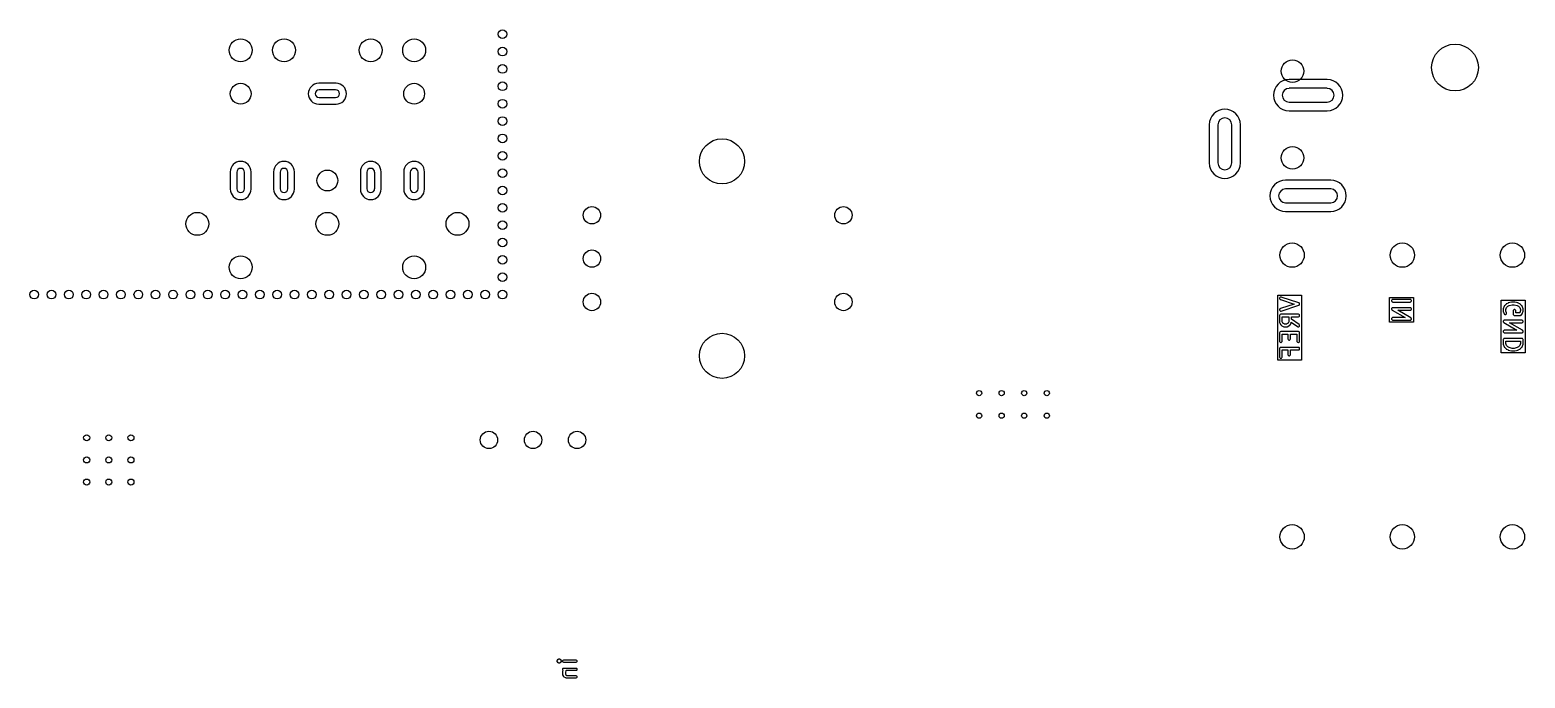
# Model space of a CAD drawing. Header units: inches. Extents: x 0.74 to 7.44, y -5.09 to -0.81.
# Drawn here: x 4.049 to 7.443, y -2.29 to -0.82 of the extents above; entities that cross this region are included whole.
import ezdxf

# ---------------------------------------------------------------- set-up
doc = ezdxf.new("R2010")
doc.units = ezdxf.units.IN
doc.header["$MEASUREMENT"] = 0
doc.layers.add('BLACK', color=250, linetype='CONTINUOUS')

msp = doc.modelspace()

# ---------------------------------------------------------------- linework, layer by layer
at = {"layer": 'BLACK', "linetype": 'CONTINUOUS'}
for p, q in [((4.7441, -0.9409), (4.7047, -0.9409)), ((6.9936, -0.9326), (6.907, -0.9326)), ((4.7431, -0.9557), (4.7057, -0.9557)), ((4.7057, -0.9734), (4.7431, -0.9734)), ((6.9936, -0.9523), (6.907, -0.9523)), ((6.907, -0.9838), (6.9936, -0.9838)), ((4.7047, -0.9882), (4.7441, -0.9882)), ((6.907, -1.0035), (6.9936, -1.0035)), ((6.7259, -1.035), (6.7259, -1.1216)), ((6.7456, -1.035), (6.7456, -1.1216)), ((6.7771, -1.1216), (6.7771, -1.035)), ((6.7967, -1.1216), (6.7967, -1.035)), ((4.5039, -1.1417), (4.5039, -1.1811)), ((4.5187, -1.1427), (4.5187, -1.1801)), ((4.5364, -1.1801), (4.5364, -1.1427)), ((4.5512, -1.1811), (4.5512, -1.1417)), ((4.6024, -1.1417), (4.6024, -1.1811)), ((4.6171, -1.1427), (4.6171, -1.1801)), ((4.6348, -1.1801), (4.6348, -1.1427)), ((4.6496, -1.1811), (4.6496, -1.1417)), ((4.7992, -1.1417), (4.7992, -1.1811)), ((4.814, -1.1427), (4.814, -1.1801)), ((4.8317, -1.1801), (4.8317, -1.1427)), ((4.8465, -1.1811), (4.8465, -1.1417)), ((4.8976, -1.1417), (4.8976, -1.1811)), ((4.9124, -1.1427), (4.9124, -1.1801)), ((4.9301, -1.1801), (4.9301, -1.1427)), ((4.9449, -1.1811), (4.9449, -1.1417)), ((7.0015, -1.161), (6.8991, -1.161)), ((7.0015, -1.1807), (6.8991, -1.1807)), ((6.8991, -1.2121), (7.0015, -1.2121)), ((6.8991, -1.2318), (7.0015, -1.2318)), ((6.8812, -1.5689), (6.8812, -1.4212)), ((6.8812, -1.4212), (6.9353, -1.4212)), ((6.9353, -1.4212), (6.9353, -1.5689)), ((6.886, -1.427), (6.8856, -1.4281)), ((6.8856, -1.4281), (6.8857, -1.4293)), ((6.8857, -1.454), (6.8856, -1.4551)), ((6.8856, -1.4551), (6.886, -1.4562)), ((6.8857, -1.4293), (6.8862, -1.4303)), ((6.8862, -1.4529), (6.8857, -1.454)), ((6.8868, -1.4262), (6.886, -1.427)), ((6.886, -1.4562), (6.8868, -1.4571)), ((6.8862, -1.4303), (6.8871, -1.4311)), ((6.8871, -1.4522), (6.8862, -1.4529)), ((6.8878, -1.4257), (6.8868, -1.4262)), ((6.8868, -1.4571), (6.8878, -1.4576)), ((6.8871, -1.4311), (6.8876, -1.4313)), ((6.8876, -1.4519), (6.8871, -1.4522)), ((6.8876, -1.4313), (6.9186, -1.4416)), ((6.9186, -1.4416), (6.8876, -1.4519)), ((6.8889, -1.4256), (6.8878, -1.4257)), ((6.8878, -1.4576), (6.8889, -1.4577)), ((6.8895, -1.4257), (6.8889, -1.4256)), ((6.8889, -1.4577), (6.8895, -1.4575)), ((6.9289, -1.4388), (6.8895, -1.4257)), ((6.8895, -1.4575), (6.9289, -1.4444)), ((6.9294, -1.4391), (6.9289, -1.4388)), ((6.9289, -1.4444), (6.9294, -1.4442)), ((6.9296, -1.4392), (6.9294, -1.4391)), ((6.9294, -1.4442), (6.9296, -1.4441)), ((6.9298, -1.4393), (6.9296, -1.4392)), ((6.9296, -1.4441), (6.9298, -1.444)), ((6.93, -1.4396), (6.9298, -1.4393)), ((6.9298, -1.444), (6.93, -1.4437)), ((6.9303, -1.4398), (6.93, -1.4396)), ((6.93, -1.4437), (6.9303, -1.4434)), ((6.9304, -1.44), (6.9303, -1.4398)), ((6.9303, -1.4434), (6.9304, -1.4432)), ((6.9305, -1.4402), (6.9304, -1.44)), ((6.9304, -1.4432), (6.9305, -1.4431)), ((6.9306, -1.4405), (6.9305, -1.4402)), ((6.9305, -1.4431), (6.9306, -1.4427)), ((6.9308, -1.4408), (6.9306, -1.4405)), ((6.9306, -1.4427), (6.9308, -1.4424)), ((6.9308, -1.4411), (6.9308, -1.4408)), ((6.9309, -1.4413), (6.9308, -1.4411)), ((6.9308, -1.4416), (6.9309, -1.4413)), ((6.9309, -1.442), (6.9308, -1.4416)), ((6.9308, -1.4422), (6.9309, -1.442)), ((6.9308, -1.4424), (6.9308, -1.4422)), ((7.1352, -1.4827), (7.1352, -1.4268)), ((7.1352, -1.4268), (7.1892, -1.4268)), ((7.1401, -1.4325), (7.1396, -1.4335)), ((7.1396, -1.4335), (7.1396, -1.4347)), ((7.1396, -1.4347), (7.1401, -1.4358)), ((7.1397, -1.4521), (7.1396, -1.4523)), ((7.1396, -1.4523), (7.1396, -1.4527)), ((7.1396, -1.4527), (7.1396, -1.4531)), ((7.1396, -1.4531), (7.1396, -1.4533)), ((7.1396, -1.4533), (7.1396, -1.4534)), ((7.1396, -1.4534), (7.1398, -1.4538)), ((7.1399, -1.4516), (7.1397, -1.4519)), ((7.1397, -1.4519), (7.1397, -1.4521)), ((7.1398, -1.4538), (7.1399, -1.4542)), ((7.1401, -1.4512), (7.1399, -1.4516)), ((7.1399, -1.4542), (7.14, -1.4543)), ((7.14, -1.4543), (7.1401, -1.4545)), ((7.1409, -1.4317), (7.1401, -1.4325)), ((7.1401, -1.4358), (7.1409, -1.4366)), ((7.1402, -1.4511), (7.1401, -1.4512)), ((7.1401, -1.4545), (7.1403, -1.4548)), ((7.1403, -1.4509), (7.1402, -1.4511)), ((7.1406, -1.4507), (7.1403, -1.4509)), ((7.1403, -1.4548), (7.1406, -1.4551)), ((7.1409, -1.4504), (7.1406, -1.4507)), ((7.1406, -1.4551), (7.1408, -1.4553)), ((7.1408, -1.4553), (7.1409, -1.4553)), ((7.1419, -1.4312), (7.1409, -1.4317)), ((7.1409, -1.4366), (7.1419, -1.437)), ((7.141, -1.4503), (7.1409, -1.4504)), ((7.1409, -1.4553), (7.1409, -1.4554)), ((7.1409, -1.4554), (7.141, -1.4554)), ((7.1412, -1.4502), (7.141, -1.4503)), ((7.141, -1.4554), (7.1708, -1.4724)), ((7.1416, -1.4501), (7.1412, -1.4502)), ((7.1419, -1.45), (7.1416, -1.4501)), ((7.1425, -1.4312), (7.1419, -1.4312)), ((7.1419, -1.437), (7.1425, -1.4371)), ((7.1422, -1.4499), (7.1419, -1.45)), ((7.1423, -1.4499), (7.1422, -1.4499)), ((7.1424, -1.4499), (7.1423, -1.4499)), ((7.1425, -1.4499), (7.1424, -1.4499)), ((7.1819, -1.4312), (7.1425, -1.4312)), ((7.1425, -1.4371), (7.1819, -1.4371)), ((7.1819, -1.4499), (7.1425, -1.4499)), ((7.1833, -1.4728), (7.1536, -1.4558)), ((7.1536, -1.4558), (7.1819, -1.4558)), ((7.1825, -1.4312), (7.1819, -1.4312)), ((7.1819, -1.4371), (7.1825, -1.437)), ((7.1825, -1.45), (7.1819, -1.4499)), ((7.1819, -1.4558), (7.1825, -1.4558)), ((7.1835, -1.4317), (7.1825, -1.4312)), ((7.1825, -1.437), (7.1835, -1.4366)), ((7.1835, -1.4504), (7.1825, -1.45)), ((7.1825, -1.4558), (7.1835, -1.4553)), ((7.1843, -1.4325), (7.1835, -1.4317)), ((7.1835, -1.4366), (7.1843, -1.4358)), ((7.1843, -1.4512), (7.1835, -1.4504)), ((7.1835, -1.4553), (7.1843, -1.4545)), ((7.1848, -1.4335), (7.1843, -1.4325)), ((7.1843, -1.4358), (7.1848, -1.4347)), ((7.1848, -1.4523), (7.1843, -1.4512)), ((7.1843, -1.4545), (7.1848, -1.4534)), ((7.1848, -1.4347), (7.1848, -1.4335)), ((7.1848, -1.4534), (7.1848, -1.4523)), ((7.1892, -1.4268), (7.1892, -1.4827)), ((7.3887, -1.5524), (7.3887, -1.4328)), ((7.3887, -1.4328), (7.4428, -1.4328)), ((7.3932, -1.4527), (7.3931, -1.4528)), ((7.3931, -1.4528), (7.3931, -1.4529)), ((7.3931, -1.4529), (7.3931, -1.453)), ((7.3931, -1.453), (7.3931, -1.4532)), ((7.3931, -1.4532), (7.3931, -1.4589)), ((7.3931, -1.4589), (7.3932, -1.4594)), ((7.3933, -1.4523), (7.3932, -1.4526)), ((7.3932, -1.4526), (7.3932, -1.4527)), ((7.3951, -1.4467), (7.3933, -1.4523)), ((7.3954, -1.4462), (7.3951, -1.4467)), ((7.3955, -1.446), (7.3954, -1.4461)), ((7.3954, -1.4461), (7.3954, -1.4462)), ((7.3958, -1.4455), (7.3955, -1.446)), ((7.3996, -1.4418), (7.3958, -1.4455)), ((7.399, -1.4537), (7.4005, -1.4492)), ((7.399, -1.4582), (7.399, -1.4537)), ((7.4006, -1.4613), (7.399, -1.4582)), ((7.3998, -1.4416), (7.3996, -1.4418)), ((7.3999, -1.4415), (7.3998, -1.4416)), ((7.4, -1.4415), (7.3999, -1.4415)), ((7.4001, -1.4414), (7.4, -1.4414)), ((7.4, -1.4414), (7.4, -1.4415)), ((7.4004, -1.4412), (7.4001, -1.4414)), ((7.4041, -1.4394), (7.4004, -1.4412)), ((7.4005, -1.4492), (7.4034, -1.4463)), ((7.4034, -1.4463), (7.4065, -1.4448)), ((7.4042, -1.4393), (7.4041, -1.4394)), ((7.4044, -1.4392), (7.4042, -1.4393)), ((7.4042, -1.4393), (7.4042, -1.4393)), ((7.4046, -1.4392), (7.4044, -1.4392)), ((7.4047, -1.4391), (7.4046, -1.4392)), ((7.4122, -1.4373), (7.4047, -1.4391)), ((7.4047, -1.4391), (7.4047, -1.4391)), ((7.4065, -1.4448), (7.4133, -1.4431)), ((7.4123, -1.4372), (7.4122, -1.4373)), ((7.4124, -1.4372), (7.4123, -1.4372)), ((7.4126, -1.4372), (7.4124, -1.4372)), ((7.4128, -1.4372), (7.4126, -1.4372)), ((7.4128, -1.4372), (7.4128, -1.4372)), ((7.4129, -1.4372), (7.4128, -1.4372)), ((7.4186, -1.4372), (7.4129, -1.4372)), ((7.4133, -1.4431), (7.4182, -1.4431)), ((7.4157, -1.4564), (7.4156, -1.457)), ((7.4156, -1.457), (7.4156, -1.4645)), ((7.4161, -1.4554), (7.4157, -1.4564)), ((7.4169, -1.4545), (7.4161, -1.4554)), ((7.418, -1.4541), (7.4169, -1.4545)), ((7.4191, -1.4541), (7.418, -1.4541)), ((7.4182, -1.4431), (7.425, -1.4448)), ((7.4187, -1.4372), (7.4186, -1.4372)), ((7.4189, -1.4372), (7.4187, -1.4372)), ((7.4187, -1.4372), (7.4187, -1.4372)), ((7.4191, -1.4372), (7.4189, -1.4372)), ((7.4192, -1.4372), (7.4191, -1.4372)), ((7.4202, -1.4545), (7.4191, -1.4541)), ((7.4193, -1.4373), (7.4192, -1.4372)), ((7.4268, -1.4391), (7.4193, -1.4373)), ((7.421, -1.4554), (7.4202, -1.4545)), ((7.4214, -1.4564), (7.421, -1.4554)), ((7.4215, -1.457), (7.4214, -1.4564)), ((7.4215, -1.4615), (7.4215, -1.457)), ((7.425, -1.4448), (7.4281, -1.4463)), ((7.4268, -1.4392), (7.4268, -1.4391)), ((7.4268, -1.4391), (7.4268, -1.4391)), ((7.4271, -1.4392), (7.4268, -1.4392)), ((7.4273, -1.4393), (7.4271, -1.4392)), ((7.4274, -1.4394), (7.4273, -1.4393)), ((7.4273, -1.4393), (7.4273, -1.4393)), ((7.4311, -1.4412), (7.4274, -1.4394)), ((7.4281, -1.4463), (7.431, -1.4492)), ((7.431, -1.4492), (7.4325, -1.4537)), ((7.4325, -1.4565), (7.431, -1.461)), ((7.4314, -1.4414), (7.4311, -1.4412)), ((7.4315, -1.4415), (7.4314, -1.4414)), ((7.4314, -1.4414), (7.4314, -1.4414)), ((7.4316, -1.4415), (7.4315, -1.4415)), ((7.4317, -1.4416), (7.4316, -1.4415)), ((7.4319, -1.4418), (7.4317, -1.4416)), ((7.4356, -1.4455), (7.4319, -1.4418)), ((7.4325, -1.4537), (7.4325, -1.4565)), ((7.436, -1.446), (7.4356, -1.4455)), ((7.436, -1.4461), (7.436, -1.446)), ((7.4361, -1.4462), (7.436, -1.4461)), ((7.4364, -1.4467), (7.4361, -1.4462)), ((7.4382, -1.4523), (7.4364, -1.4467)), ((7.4364, -1.4636), (7.4382, -1.4579)), ((7.4383, -1.4526), (7.4382, -1.4523)), ((7.4382, -1.4579), (7.4383, -1.4576)), ((7.4383, -1.4527), (7.4383, -1.4526)), ((7.4383, -1.4528), (7.4383, -1.4527)), ((7.4384, -1.4529), (7.4383, -1.4528)), ((7.4383, -1.453), (7.4384, -1.4529)), ((7.4384, -1.4532), (7.4383, -1.453)), ((7.4383, -1.4573), (7.4384, -1.457)), ((7.4384, -1.4574), (7.4383, -1.4573)), ((7.4383, -1.4575), (7.4384, -1.4574)), ((7.4383, -1.4576), (7.4383, -1.4575)), ((7.4383, -1.4576), (7.4383, -1.4576)), ((7.4384, -1.457), (7.4384, -1.4532)), ((7.4428, -1.4328), (7.4428, -1.5524)), ((6.8857, -1.4673), (6.8856, -1.4679)), ((6.8856, -1.4679), (6.8856, -1.4829)), ((6.8856, -1.4829), (6.8857, -1.4834)), ((6.8861, -1.4662), (6.8857, -1.4673)), ((6.8857, -1.4834), (6.8857, -1.4835)), ((6.8857, -1.4835), (6.8857, -1.4836)), ((6.8857, -1.4836), (6.8859, -1.4842)), ((6.8859, -1.4842), (6.8878, -1.4879)), ((6.8869, -1.4654), (6.8861, -1.4662)), ((6.888, -1.465), (6.8869, -1.4654)), ((6.8878, -1.4879), (6.888, -1.4882)), ((6.8886, -1.4649), (6.888, -1.465)), ((6.888, -1.4882), (6.888, -1.4883)), ((6.888, -1.4883), (6.8881, -1.4883)), ((6.8881, -1.4883), (6.8881, -1.4884)), ((6.8881, -1.4884), (6.8882, -1.4885)), ((6.8882, -1.4885), (6.8884, -1.4887)), ((6.8884, -1.4887), (6.8902, -1.4906)), ((6.9279, -1.4649), (6.8886, -1.4649)), ((6.8902, -1.4906), (6.8905, -1.4908)), ((6.8905, -1.4908), (6.8905, -1.4908)), ((6.8905, -1.4908), (6.8906, -1.4909)), ((6.8906, -1.4909), (6.8907, -1.4909)), ((6.8907, -1.4909), (6.8908, -1.491)), ((6.8908, -1.491), (6.891, -1.4911)), ((6.891, -1.4911), (6.8948, -1.493)), ((6.8915, -1.4822), (6.8915, -1.4708)), ((6.8915, -1.4708), (6.9062, -1.4708)), ((6.8929, -1.4849), (6.8915, -1.4822)), ((6.8941, -1.4861), (6.8929, -1.4849)), ((6.8968, -1.4874), (6.8941, -1.4861)), ((6.8948, -1.493), (6.8953, -1.4932)), ((6.901, -1.4874), (6.8968, -1.4874)), ((6.9037, -1.4861), (6.901, -1.4874)), ((6.9025, -1.4932), (6.903, -1.493)), ((6.903, -1.493), (6.9068, -1.4911)), ((6.9049, -1.4849), (6.9037, -1.4861)), ((6.9062, -1.4822), (6.9049, -1.4849)), ((6.9062, -1.4708), (6.9062, -1.4822)), ((6.9068, -1.4911), (6.907, -1.491)), ((6.907, -1.491), (6.9071, -1.4909)), ((6.9071, -1.4909), (6.9072, -1.4909)), ((6.9072, -1.4909), (6.9073, -1.4908)), ((6.9073, -1.4908), (6.9075, -1.4906)), ((6.9073, -1.4908), (6.9073, -1.4908)), ((6.9075, -1.4906), (6.9094, -1.4887)), ((6.9094, -1.4887), (6.9096, -1.4885)), ((6.9096, -1.4885), (6.9097, -1.4884)), ((6.9097, -1.4884), (6.9097, -1.4883)), ((6.9097, -1.4883), (6.9098, -1.4883)), ((6.9098, -1.4882), (6.91, -1.4879)), ((6.9098, -1.4883), (6.9098, -1.4882)), ((6.91, -1.4879), (6.9118, -1.4842)), ((6.9118, -1.4842), (6.912, -1.4836)), ((6.912, -1.4836), (6.9121, -1.4835)), ((6.9121, -1.4834), (6.9121, -1.4829)), ((6.9121, -1.4829), (6.9263, -1.4928)), ((6.9121, -1.4835), (6.9121, -1.4834)), ((6.9122, -1.4757), (6.9122, -1.4708)), ((6.9122, -1.4708), (6.9279, -1.4708)), ((6.9296, -1.4879), (6.9122, -1.4757)), ((6.9263, -1.4928), (6.9268, -1.4931)), ((6.9268, -1.4931), (6.9279, -1.4933)), ((6.9285, -1.465), (6.9279, -1.4649)), ((6.9279, -1.4708), (6.9285, -1.4708)), ((6.9279, -1.4933), (6.929, -1.4931)), ((6.9296, -1.4654), (6.9285, -1.465)), ((6.9285, -1.4708), (6.9296, -1.4703)), ((6.929, -1.4931), (6.93, -1.4925)), ((6.9304, -1.4662), (6.9296, -1.4654)), ((6.9296, -1.4703), (6.9304, -1.4695)), ((6.9301, -1.4883), (6.9296, -1.4879)), ((6.93, -1.4925), (6.9306, -1.4916)), ((6.9307, -1.4893), (6.9301, -1.4883)), ((6.9308, -1.4673), (6.9304, -1.4662)), ((6.9304, -1.4695), (6.9308, -1.4684)), ((6.9306, -1.4916), (6.9309, -1.4904)), ((6.9309, -1.4904), (6.9307, -1.4893)), ((6.9308, -1.4684), (6.9308, -1.4673)), ((7.1892, -1.4827), (7.1352, -1.4827)), ((7.1401, -1.4737), (7.1396, -1.4748)), ((7.1396, -1.4748), (7.1396, -1.4759)), ((7.1396, -1.4759), (7.1401, -1.477)), ((7.1409, -1.4729), (7.1401, -1.4737)), ((7.1401, -1.477), (7.1409, -1.4778)), ((7.1419, -1.4725), (7.1409, -1.4729)), ((7.1409, -1.4778), (7.1419, -1.4783)), ((7.1425, -1.4724), (7.1419, -1.4725)), ((7.1419, -1.4783), (7.1425, -1.4783)), ((7.1708, -1.4724), (7.1425, -1.4724)), ((7.1425, -1.4783), (7.1819, -1.4783)), ((7.1819, -1.4783), (7.182, -1.4783)), ((7.182, -1.4783), (7.1821, -1.4783)), ((7.1821, -1.4783), (7.1822, -1.4783)), ((7.1822, -1.4783), (7.1825, -1.4783)), ((7.1825, -1.4783), (7.1828, -1.4781)), ((7.1828, -1.4781), (7.1832, -1.478)), ((7.1832, -1.478), (7.1833, -1.4779)), ((7.1835, -1.4729), (7.1833, -1.4728)), ((7.1833, -1.4779), (7.1835, -1.4778)), ((7.1836, -1.473), (7.1835, -1.4729)), ((7.1835, -1.4729), (7.1835, -1.4729)), ((7.1835, -1.4778), (7.1838, -1.4775)), ((7.1838, -1.4731), (7.1836, -1.473)), ((7.1841, -1.4735), (7.1838, -1.4731)), ((7.1838, -1.4775), (7.1841, -1.4773)), ((7.1843, -1.4737), (7.1841, -1.4735)), ((7.1841, -1.4773), (7.1842, -1.4771)), ((7.1842, -1.4771), (7.1843, -1.477)), ((7.1844, -1.4739), (7.1843, -1.4737)), ((7.1843, -1.477), (7.1845, -1.4766)), ((7.1845, -1.4741), (7.1844, -1.4739)), ((7.1846, -1.4744), (7.1845, -1.4741)), ((7.1845, -1.4766), (7.1847, -1.4763)), ((7.1848, -1.4748), (7.1846, -1.4744)), ((7.1847, -1.4761), (7.1848, -1.4759)), ((7.1847, -1.4763), (7.1847, -1.4761)), ((7.1848, -1.475), (7.1848, -1.4748)), ((7.1848, -1.4752), (7.1848, -1.475)), ((7.1848, -1.4756), (7.1848, -1.4752)), ((7.1848, -1.4759), (7.1848, -1.4756)), ((7.3932, -1.4812), (7.3931, -1.4816)), ((7.3931, -1.4816), (7.3932, -1.4818)), ((7.3932, -1.4594), (7.3932, -1.4595)), ((7.3932, -1.4595), (7.3932, -1.4597)), ((7.3932, -1.4597), (7.3934, -1.4602)), ((7.3933, -1.4804), (7.3932, -1.4806)), ((7.3932, -1.4806), (7.3932, -1.4808)), ((7.3932, -1.4808), (7.3932, -1.4812)), ((7.3932, -1.4818), (7.3932, -1.4819)), ((7.3932, -1.4819), (7.3933, -1.4823)), ((7.3935, -1.4801), (7.3933, -1.4804)), ((7.3933, -1.4823), (7.3934, -1.4827)), ((7.3934, -1.4602), (7.3953, -1.4639)), ((7.3934, -1.4827), (7.3935, -1.4828)), ((7.3936, -1.4797), (7.3935, -1.4801)), ((7.3935, -1.4828), (7.3936, -1.483)), ((7.3937, -1.4796), (7.3936, -1.4797)), ((7.3936, -1.483), (7.3939, -1.4833)), ((7.3938, -1.4794), (7.3937, -1.4796)), ((7.3941, -1.4792), (7.3938, -1.4794)), ((7.3939, -1.4833), (7.3941, -1.4836)), ((7.3944, -1.4789), (7.3941, -1.4792)), ((7.3941, -1.4836), (7.3944, -1.4838)), ((7.3946, -1.4788), (7.3944, -1.4789)), ((7.3944, -1.4838), (7.3944, -1.4838)), ((7.3944, -1.4838), (7.3945, -1.4838)), ((7.3945, -1.4838), (7.3946, -1.4839)), ((7.3947, -1.4787), (7.3946, -1.4788)), ((7.3946, -1.4839), (7.4243, -1.5009)), ((7.3951, -1.4786), (7.3947, -1.4787)), ((7.3955, -1.4785), (7.3951, -1.4786)), ((7.3953, -1.4639), (7.3956, -1.4644)), ((7.3958, -1.4784), (7.3955, -1.4785)), ((7.3956, -1.4644), (7.3965, -1.4652)), ((7.3959, -1.4784), (7.3958, -1.4784)), ((7.3958, -1.4784), (7.3958, -1.4784)), ((7.3961, -1.4784), (7.3959, -1.4784)), ((7.4354, -1.4784), (7.3961, -1.4784)), ((7.3965, -1.4652), (7.3976, -1.4656)), ((7.3976, -1.4656), (7.3987, -1.4655)), ((7.3987, -1.4655), (7.3997, -1.465)), ((7.3997, -1.465), (7.4005, -1.4641)), ((7.4005, -1.4641), (7.4009, -1.463)), ((7.4008, -1.4618), (7.4006, -1.4613)), ((7.4009, -1.463), (7.4008, -1.4618)), ((7.4369, -1.5013), (7.4072, -1.4843)), ((7.4072, -1.4843), (7.4354, -1.4843)), ((7.4156, -1.4645), (7.4157, -1.4651)), ((7.4157, -1.4651), (7.4157, -1.4651)), ((7.4157, -1.4651), (7.4161, -1.4661)), ((7.4161, -1.4661), (7.4169, -1.467)), ((7.4169, -1.467), (7.418, -1.4674)), ((7.418, -1.4674), (7.4186, -1.4674)), ((7.4186, -1.4674), (7.4317, -1.4674)), ((7.4305, -1.4615), (7.4215, -1.4615)), ((7.431, -1.461), (7.4305, -1.4615)), ((7.4317, -1.4674), (7.4323, -1.4674)), ((7.4323, -1.4674), (7.4327, -1.4672)), ((7.4327, -1.4672), (7.4333, -1.467)), ((7.4333, -1.467), (7.4338, -1.4666)), ((7.4338, -1.4666), (7.4356, -1.4647)), ((7.436, -1.4785), (7.4354, -1.4784)), ((7.4354, -1.4843), (7.436, -1.4843)), ((7.4356, -1.4647), (7.436, -1.4643)), ((7.436, -1.4642), (7.4361, -1.4641)), ((7.436, -1.4643), (7.436, -1.4642)), ((7.4371, -1.4789), (7.436, -1.4785)), ((7.436, -1.4843), (7.4371, -1.4838)), ((7.4361, -1.4641), (7.4364, -1.4636)), ((7.4379, -1.4797), (7.4371, -1.4789)), ((7.4371, -1.4838), (7.4379, -1.483)), ((7.4383, -1.4808), (7.4379, -1.4797)), ((7.4379, -1.483), (7.4383, -1.4819)), ((7.4383, -1.4819), (7.4383, -1.4808)), ((6.8857, -1.5067), (6.8856, -1.5072)), ((6.8856, -1.5072), (6.8856, -1.526)), ((6.8856, -1.526), (6.8857, -1.5266)), ((6.8861, -1.5056), (6.8857, -1.5067)), ((6.8857, -1.5266), (6.8861, -1.5276)), ((6.8869, -1.5048), (6.8861, -1.5056)), ((6.888, -1.5043), (6.8869, -1.5048)), ((6.8886, -1.5043), (6.888, -1.5043)), ((6.9279, -1.5043), (6.8886, -1.5043)), ((6.891, -1.5276), (6.8915, -1.5266)), ((6.8915, -1.526), (6.8915, -1.5102)), ((6.8915, -1.5102), (6.9044, -1.5102)), ((6.8915, -1.5266), (6.8915, -1.526)), ((6.8953, -1.4932), (6.8954, -1.4932)), ((6.8954, -1.4932), (6.8955, -1.4933)), ((6.8955, -1.4933), (6.8961, -1.4933)), ((6.8961, -1.4933), (6.9017, -1.4933)), ((6.9017, -1.4933), (6.9023, -1.4933)), ((6.9023, -1.4933), (6.9024, -1.4932)), ((6.9024, -1.4932), (6.9025, -1.4932)), ((6.9044, -1.5102), (6.9044, -1.5204)), ((6.9044, -1.5204), (6.9044, -1.5209)), ((6.9044, -1.5209), (6.9049, -1.522)), ((6.9049, -1.522), (6.9057, -1.5228)), ((6.9057, -1.5228), (6.9067, -1.5233)), ((6.9067, -1.5233), (6.9079, -1.5233)), ((6.9079, -1.5233), (6.909, -1.5228)), ((6.909, -1.5228), (6.9098, -1.522)), ((6.9098, -1.522), (6.9102, -1.5209)), ((6.9102, -1.5209), (6.9103, -1.5204)), ((6.9103, -1.5204), (6.9103, -1.5102)), ((6.9103, -1.5102), (6.925, -1.5102)), ((6.925, -1.5102), (6.925, -1.526)), ((6.925, -1.526), (6.925, -1.5266)), ((6.925, -1.5266), (6.9255, -1.5276)), ((6.9285, -1.5043), (6.9279, -1.5043)), ((6.9296, -1.5048), (6.9285, -1.5043)), ((6.9304, -1.5056), (6.9296, -1.5048)), ((6.9308, -1.5067), (6.9304, -1.5056)), ((6.9304, -1.5276), (6.9308, -1.5266)), ((6.9309, -1.5072), (6.9308, -1.5067)), ((6.9308, -1.5266), (6.9309, -1.526)), ((6.9309, -1.526), (6.9309, -1.5072)), ((7.3932, -1.522), (7.3931, -1.5226)), ((7.3931, -1.5226), (7.3931, -1.532)), ((7.3936, -1.5022), (7.3932, -1.5033)), ((7.3932, -1.5033), (7.3932, -1.5044)), ((7.3932, -1.5044), (7.3936, -1.5055)), ((7.3936, -1.521), (7.3932, -1.522)), ((7.3944, -1.5014), (7.3936, -1.5022)), ((7.3936, -1.5055), (7.3944, -1.5063)), ((7.3944, -1.5202), (7.3936, -1.521)), ((7.3955, -1.501), (7.3944, -1.5014)), ((7.3944, -1.5063), (7.3955, -1.5068)), ((7.3955, -1.5197), (7.3944, -1.5202)), ((7.3961, -1.5009), (7.3955, -1.501)), ((7.3955, -1.5068), (7.3961, -1.5068)), ((7.3961, -1.5197), (7.3955, -1.5197)), ((7.4243, -1.5009), (7.3961, -1.5009)), ((7.3961, -1.5068), (7.4354, -1.5068)), ((7.4354, -1.5197), (7.3961, -1.5197)), ((7.399, -1.5315), (7.399, -1.5256)), ((7.399, -1.5256), (7.4325, -1.5256)), ((7.4325, -1.5256), (7.4325, -1.5315)), ((7.4354, -1.5068), (7.4356, -1.5068)), ((7.436, -1.5197), (7.4354, -1.5197)), ((7.4356, -1.5068), (7.4356, -1.5068)), ((7.4356, -1.5068), (7.4357, -1.5068)), ((7.4357, -1.5068), (7.436, -1.5068)), ((7.436, -1.5068), (7.4364, -1.5066)), ((7.4371, -1.5202), (7.436, -1.5197)), ((7.4364, -1.5066), (7.4367, -1.5065)), ((7.4367, -1.5065), (7.4369, -1.5064)), ((7.437, -1.5014), (7.4369, -1.5013)), ((7.4369, -1.5064), (7.4371, -1.5063)), ((7.4371, -1.5014), (7.437, -1.5014)), ((7.4371, -1.5015), (7.4371, -1.5014)), ((7.4374, -1.5016), (7.4371, -1.5015)), ((7.4371, -1.5063), (7.4373, -1.506)), ((7.4379, -1.521), (7.4371, -1.5202)), ((7.4373, -1.506), (7.4377, -1.5058)), ((7.4376, -1.5019), (7.4374, -1.5016)), ((7.4379, -1.5022), (7.4376, -1.5019)), ((7.4377, -1.5056), (7.4379, -1.5055)), ((7.4377, -1.5058), (7.4377, -1.5056)), ((7.438, -1.5024), (7.4379, -1.5022)), ((7.4379, -1.5055), (7.438, -1.5051)), ((7.4383, -1.522), (7.4379, -1.521)), ((7.4381, -1.5025), (7.438, -1.5024)), ((7.438, -1.5051), (7.4382, -1.5048)), ((7.4382, -1.5029), (7.4381, -1.5025)), ((7.4383, -1.5033), (7.4382, -1.5029)), ((7.4382, -1.5046), (7.4383, -1.5044)), ((7.4382, -1.5048), (7.4382, -1.5046)), ((7.4383, -1.5035), (7.4383, -1.5033)), ((7.4384, -1.5037), (7.4383, -1.5035)), ((7.4383, -1.504), (7.4384, -1.5037)), ((7.4383, -1.5044), (7.4383, -1.504)), ((7.4384, -1.5226), (7.4383, -1.522)), ((7.4384, -1.532), (7.4384, -1.5226)), ((6.8857, -1.5423), (6.8856, -1.5429)), ((6.8856, -1.5429), (6.8856, -1.5616)), ((6.8861, -1.5412), (6.8857, -1.5423)), ((6.8861, -1.5276), (6.8869, -1.5284)), ((6.8869, -1.5404), (6.8861, -1.5412)), ((6.8869, -1.5284), (6.888, -1.5289)), ((6.888, -1.54), (6.8869, -1.5404)), ((6.888, -1.5289), (6.8892, -1.5289)), ((6.8886, -1.5399), (6.888, -1.54)), ((6.9279, -1.5399), (6.8886, -1.5399)), ((6.8892, -1.5289), (6.8902, -1.5284)), ((6.8902, -1.5284), (6.891, -1.5276)), ((6.8915, -1.5616), (6.8915, -1.5458)), ((6.8915, -1.5458), (6.9044, -1.5458)), ((6.9044, -1.5458), (6.9044, -1.556)), ((6.9044, -1.556), (6.9044, -1.5566)), ((6.9044, -1.5566), (6.9049, -1.5576)), ((6.9049, -1.5576), (6.9057, -1.5584)), ((6.9057, -1.5584), (6.9067, -1.5589)), ((6.9067, -1.5589), (6.9079, -1.5589)), ((6.9079, -1.5589), (6.909, -1.5584)), ((6.909, -1.5584), (6.9098, -1.5576)), ((6.9098, -1.5576), (6.9102, -1.5566)), ((6.9102, -1.5566), (6.9103, -1.556)), ((6.9103, -1.556), (6.9103, -1.5458)), ((6.9103, -1.5458), (6.9279, -1.5458)), ((6.9255, -1.5276), (6.9263, -1.5284)), ((6.9263, -1.5284), (6.9274, -1.5289)), ((6.9274, -1.5289), (6.9285, -1.5289)), ((6.9285, -1.54), (6.9279, -1.5399)), ((6.9279, -1.5458), (6.9285, -1.5458)), ((6.9285, -1.5289), (6.9296, -1.5284)), ((6.9296, -1.5404), (6.9285, -1.54)), ((6.9285, -1.5458), (6.9296, -1.5453)), ((6.9296, -1.5284), (6.9304, -1.5276)), ((6.9304, -1.5412), (6.9296, -1.5404)), ((6.9296, -1.5453), (6.9304, -1.5445)), ((6.9308, -1.5423), (6.9304, -1.5412)), ((6.9304, -1.5445), (6.9308, -1.5434)), ((6.9308, -1.5434), (6.9308, -1.5423)), ((7.4428, -1.5524), (7.3887, -1.5524)), ((7.3931, -1.532), (7.3931, -1.5323)), ((7.3931, -1.5323), (7.3931, -1.5324)), ((7.3931, -1.5324), (7.3931, -1.5325)), ((7.3931, -1.5325), (7.3932, -1.5326)), ((7.3932, -1.5326), (7.3932, -1.5326)), ((7.3932, -1.5326), (7.3933, -1.5329)), ((7.3933, -1.5329), (7.3951, -1.5385)), ((7.3951, -1.5385), (7.3954, -1.5391)), ((7.3954, -1.5391), (7.3954, -1.5392)), ((7.3954, -1.5392), (7.3955, -1.5393)), ((7.3955, -1.5393), (7.3958, -1.5397)), ((7.3958, -1.5397), (7.3996, -1.5434)), ((7.4005, -1.536), (7.399, -1.5315)), ((7.3996, -1.5434), (7.3998, -1.5436)), ((7.3998, -1.5436), (7.3999, -1.5437)), ((7.3999, -1.5437), (7.4, -1.5438)), ((7.4, -1.5438), (7.4, -1.5438)), ((7.4, -1.5438), (7.4001, -1.5438)), ((7.4001, -1.5438), (7.4004, -1.544)), ((7.4004, -1.544), (7.4041, -1.5459)), ((7.4034, -1.5389), (7.4005, -1.536)), ((7.4065, -1.5405), (7.4034, -1.5389)), ((7.4041, -1.5459), (7.4042, -1.5459)), ((7.4042, -1.5459), (7.4042, -1.5459)), ((7.4042, -1.5459), (7.4044, -1.546)), ((7.4044, -1.546), (7.4046, -1.5461)), ((7.4046, -1.5461), (7.4047, -1.5461)), ((7.4047, -1.5461), (7.4047, -1.5461)), ((7.4047, -1.5461), (7.4122, -1.548)), ((7.4133, -1.5422), (7.4065, -1.5405)), ((7.4122, -1.548), (7.4123, -1.548)), ((7.4123, -1.548), (7.4124, -1.548)), ((7.4124, -1.548), (7.4126, -1.548)), ((7.4126, -1.548), (7.4128, -1.5481)), ((7.4128, -1.5481), (7.4128, -1.5481)), ((7.4128, -1.5481), (7.4129, -1.5481)), ((7.4129, -1.5481), (7.4186, -1.5481)), ((7.4182, -1.5422), (7.4133, -1.5422)), ((7.425, -1.5405), (7.4182, -1.5422)), ((7.4186, -1.5481), (7.4187, -1.5481)), ((7.4187, -1.5481), (7.4189, -1.548)), ((7.4187, -1.5481), (7.4187, -1.5481)), ((7.4189, -1.548), (7.4191, -1.548)), ((7.4191, -1.548), (7.4192, -1.548)), ((7.4192, -1.548), (7.4193, -1.548)), ((7.4193, -1.548), (7.4268, -1.5461)), ((7.4281, -1.5389), (7.425, -1.5405)), ((7.4268, -1.5461), (7.4271, -1.546)), ((7.4268, -1.5461), (7.4268, -1.5461)), ((7.4268, -1.5461), (7.4268, -1.5461)), ((7.4271, -1.546), (7.4273, -1.5459)), ((7.4273, -1.5459), (7.4273, -1.5459)), ((7.4273, -1.5459), (7.4274, -1.5459)), ((7.4274, -1.5459), (7.4311, -1.544)), ((7.431, -1.536), (7.4281, -1.5389)), ((7.4325, -1.5315), (7.431, -1.536)), ((7.4311, -1.544), (7.4314, -1.5438)), ((7.4314, -1.5438), (7.4314, -1.5438)), ((7.4314, -1.5438), (7.4315, -1.5438)), ((7.4315, -1.5438), (7.4316, -1.5437)), ((7.4316, -1.5437), (7.4317, -1.5436)), ((7.4317, -1.5436), (7.4319, -1.5434)), ((7.4319, -1.5434), (7.4356, -1.5397)), ((7.4356, -1.5397), (7.436, -1.5393)), ((7.436, -1.5392), (7.4361, -1.5391)), ((7.436, -1.5393), (7.436, -1.5392)), ((7.4361, -1.5391), (7.4364, -1.5385)), ((7.4364, -1.5385), (7.4382, -1.5329)), ((7.4382, -1.5329), (7.4383, -1.5326)), ((7.4383, -1.5323), (7.4384, -1.532)), ((7.4384, -1.5324), (7.4383, -1.5323)), ((7.4383, -1.5325), (7.4384, -1.5324)), ((7.4383, -1.5326), (7.4383, -1.5325)), ((7.4383, -1.5326), (7.4383, -1.5326)), ((6.9353, -1.5689), (6.8812, -1.5689)), ((6.8856, -1.5616), (6.8857, -1.5622)), ((6.8857, -1.5622), (6.8861, -1.5632)), ((6.8861, -1.5632), (6.8869, -1.5641)), ((6.8869, -1.5641), (6.888, -1.5645)), ((6.888, -1.5645), (6.8892, -1.5645)), ((6.8892, -1.5645), (6.8902, -1.5641)), ((6.8902, -1.5641), (6.891, -1.5632)), ((6.891, -1.5632), (6.8915, -1.5622)), ((6.8915, -1.5622), (6.8915, -1.5616)), ((5.2456, -2.2509), (5.246, -2.2499)), ((5.2456, -2.2521), (5.2456, -2.2509)), ((5.246, -2.2532), (5.2456, -2.2521)), ((5.246, -2.2499), (5.2464, -2.2494)), ((5.2464, -2.2536), (5.246, -2.2532)), ((5.2464, -2.2494), (5.2482, -2.2475)), ((5.2482, -2.2555), (5.2464, -2.2536)), ((5.2482, -2.2475), (5.2487, -2.2472)), ((5.2487, -2.2558), (5.2482, -2.2555)), ((5.2487, -2.2472), (5.2497, -2.2467)), ((5.2497, -2.2563), (5.2487, -2.2558)), ((5.2497, -2.2467), (5.2509, -2.2467)), ((5.2509, -2.2563), (5.2497, -2.2563)), ((5.2497, -2.2563), (5.2497, -2.2563)), ((5.2509, -2.2467), (5.252, -2.2472)), ((5.252, -2.2558), (5.2509, -2.2563)), ((5.252, -2.2472), (5.2524, -2.2475)), ((5.2524, -2.2555), (5.252, -2.2558)), ((5.2524, -2.2475), (5.2543, -2.2494)), ((5.2543, -2.2536), (5.2524, -2.2555)), ((5.2543, -2.2494), (5.2547, -2.2499)), ((5.2547, -2.2532), (5.2543, -2.2536)), ((5.2547, -2.2499), (5.2548, -2.2502)), ((5.2551, -2.2521), (5.2547, -2.2532)), ((5.2548, -2.2502), (5.2551, -2.2509)), ((5.2551, -2.2509), (5.2551, -2.2521)), ((5.2587, -2.2509), (5.2591, -2.2499)), ((5.2587, -2.2521), (5.2587, -2.2509)), ((5.2591, -2.2532), (5.2587, -2.2521)), ((5.2587, -2.2697), (5.2591, -2.2686)), ((5.2587, -2.2708), (5.2587, -2.2697)), ((5.2591, -2.2719), (5.2587, -2.2708)), ((5.2589, -2.2746), (5.2599, -2.2727)), ((5.2591, -2.2499), (5.2599, -2.2491)), ((5.2599, -2.254), (5.2591, -2.2532)), ((5.2591, -2.2686), (5.2599, -2.2678)), ((5.2599, -2.2727), (5.2591, -2.2719)), ((5.2599, -2.2491), (5.261, -2.2486)), ((5.261, -2.2544), (5.2599, -2.254)), ((5.2599, -2.2678), (5.261, -2.2674)), ((5.261, -2.2486), (5.2616, -2.2486)), ((5.2616, -2.2545), (5.261, -2.2544)), ((5.261, -2.2674), (5.2616, -2.2673)), ((5.2616, -2.2486), (5.2878, -2.2486)), ((5.2878, -2.2545), (5.2616, -2.2545)), ((5.2616, -2.2673), (5.2878, -2.2673)), ((5.2665, -2.2732), (5.2659, -2.2739)), ((5.2878, -2.2732), (5.2665, -2.2732)), ((5.2878, -2.2486), (5.2884, -2.2486)), ((5.2884, -2.2544), (5.2878, -2.2545)), ((5.2878, -2.2673), (5.2884, -2.2674)), ((5.2884, -2.2732), (5.2878, -2.2732)), ((5.2884, -2.2486), (5.2895, -2.2491)), ((5.2895, -2.254), (5.2884, -2.2544)), ((5.2884, -2.2674), (5.2895, -2.2678)), ((5.2895, -2.2727), (5.2884, -2.2732)), ((5.2895, -2.2491), (5.2903, -2.2499)), ((5.2903, -2.2532), (5.2895, -2.254)), ((5.2895, -2.2678), (5.2903, -2.2686)), ((5.2903, -2.2719), (5.2895, -2.2727)), ((5.2903, -2.2499), (5.2907, -2.2509)), ((5.2907, -2.2521), (5.2903, -2.2532)), ((5.2903, -2.2686), (5.2907, -2.2697)), ((5.2907, -2.2708), (5.2903, -2.2719)), ((5.2907, -2.2509), (5.2907, -2.2521)), ((5.2907, -2.2697), (5.2907, -2.2708)), ((5.2586, -2.2759), (5.2587, -2.2753)), ((5.2586, -2.2815), (5.2586, -2.2759)), ((5.2587, -2.2821), (5.2586, -2.2815)), ((5.2587, -2.2751), (5.2589, -2.2746)), ((5.2587, -2.2752), (5.2587, -2.2751)), ((5.2587, -2.2753), (5.2587, -2.2752)), ((5.2587, -2.2822), (5.2587, -2.2821)), ((5.2587, -2.2823), (5.2587, -2.2822)), ((5.2589, -2.2828), (5.2587, -2.2823)), ((5.2608, -2.2866), (5.2589, -2.2828)), ((5.2609, -2.2867), (5.2608, -2.2866)), ((5.2609, -2.2868), (5.2609, -2.2867)), ((5.2609, -2.2867), (5.2609, -2.2867)), ((5.2611, -2.2871), (5.2609, -2.2868)), ((5.2614, -2.2873), (5.2611, -2.2871)), ((5.2616, -2.2876), (5.2614, -2.2873)), ((5.2619, -2.2878), (5.2616, -2.2876)), ((5.262, -2.2878), (5.2619, -2.2878)), ((5.2621, -2.2879), (5.262, -2.2878)), ((5.262, -2.2878), (5.262, -2.2878)), ((5.2659, -2.2898), (5.2621, -2.2879)), ((5.2659, -2.2739), (5.2645, -2.2766)), ((5.2645, -2.2766), (5.2645, -2.2808)), ((5.2645, -2.2808), (5.2656, -2.2831)), ((5.2656, -2.2831), (5.2679, -2.2842)), ((5.2664, -2.29), (5.2659, -2.2898)), ((5.2665, -2.29), (5.2664, -2.29)), ((5.2666, -2.29), (5.2665, -2.29)), ((5.2672, -2.2901), (5.2666, -2.29)), ((5.2878, -2.2901), (5.2672, -2.2901)), ((5.2679, -2.2842), (5.2878, -2.2842)), ((5.2878, -2.2842), (5.2884, -2.2842)), ((5.2884, -2.29), (5.2878, -2.2901)), ((5.2884, -2.2842), (5.2895, -2.2847)), ((5.2895, -2.2896), (5.2884, -2.29)), ((5.2895, -2.2847), (5.2903, -2.2855)), ((5.2903, -2.2888), (5.2895, -2.2896)), ((5.2903, -2.2855), (5.2907, -2.2866)), ((5.2907, -2.2877), (5.2903, -2.2888)), ((5.2907, -2.2866), (5.2907, -2.2877))]:
    msp.add_line(p, q, dxfattribs=at)
at = {"layer": 'BLACK'}
for centre, radius in [((4.5276, -0.8661), 0.026), ((4.5276, -0.8661), 0.026), ((4.626, -0.8661), 0.026), ((4.626, -0.8661), 0.026), ((4.8228, -0.8661), 0.026), ((4.8228, -0.8661), 0.026), ((4.9213, -0.8661), 0.026), ((4.9213, -0.8661), 0.026), ((5.122, -0.8297), 0.00984), ((5.122, -0.8297), 0.00984), ((5.122, -0.8691), 0.00984), ((5.122, -0.8691), 0.00984), ((7.2837, -0.9053), 0.0531), ((7.2837, -0.9053), 0.0531), ((5.122, -0.9085), 0.00984), ((5.122, -0.9085), 0.00984), ((6.9149, -0.9133), 0.0256), ((6.9149, -0.9133), 0.0256), ((4.5276, -0.9646), 0.0236), ((4.5276, -0.9646), 0.0236), ((4.9213, -0.9646), 0.0236), ((4.9213, -0.9646), 0.0236), ((5.122, -0.9478), 0.00984), ((5.122, -0.9478), 0.00984), ((5.122, -0.9872), 0.00984), ((5.122, -0.9872), 0.00984), ((5.122, -1.0266), 0.00984), ((5.122, -1.0266), 0.00984), ((5.122, -1.0659), 0.00984), ((5.122, -1.0659), 0.00984), ((5.6201, -1.1181), 0.0512), ((5.6201, -1.1181), 0.0512), ((6.9149, -1.1102), 0.0256), ((6.9149, -1.1102), 0.0256), ((5.122, -1.1053), 0.00984), ((5.122, -1.1053), 0.00984), ((4.7244, -1.1614), 0.0236), ((4.7244, -1.1614), 0.0236), ((5.122, -1.1447), 0.00984), ((5.122, -1.1447), 0.00984), ((5.122, -1.1841), 0.00984), ((5.122, -1.1841), 0.00984), ((5.122, -1.2234), 0.00984), ((5.122, -1.2234), 0.00984), ((5.3248, -1.2402), 0.0197), ((5.3248, -1.2402), 0.0197), ((5.8957, -1.2402), 0.0197), ((5.8957, -1.2402), 0.0197), ((4.4291, -1.2598), 0.026), ((4.4291, -1.2598), 0.026), ((4.7244, -1.2598), 0.026), ((4.7244, -1.2598), 0.026), ((5.0197, -1.2598), 0.026), ((5.0197, -1.2598), 0.026), ((5.122, -1.2628), 0.00984), ((5.122, -1.2628), 0.00984), ((5.122, -1.3022), 0.00984), ((5.122, -1.3022), 0.00984), ((5.3248, -1.3386), 0.0197), ((5.3248, -1.3386), 0.0197), ((6.914, -1.3307), 0.0276), ((6.914, -1.3307), 0.0276), ((7.164, -1.3307), 0.0276), ((7.164, -1.3307), 0.0276), ((7.414, -1.3307), 0.0276), ((7.414, -1.3307), 0.0276), ((4.5276, -1.3583), 0.026), ((4.5276, -1.3583), 0.026), ((4.9213, -1.3583), 0.026), ((4.9213, -1.3583), 0.026), ((5.122, -1.3415), 0.00984), ((5.122, -1.3415), 0.00984), ((5.122, -1.3809), 0.00984), ((5.122, -1.3809), 0.00984), ((4.0591, -1.4203), 0.00984), ((4.0591, -1.4203), 0.00984), ((4.0984, -1.4203), 0.00984), ((4.0984, -1.4203), 0.00984), ((4.1378, -1.4203), 0.00984), ((4.1378, -1.4203), 0.00984), ((4.1772, -1.4203), 0.00984), ((4.1772, -1.4203), 0.00984), ((4.2165, -1.4203), 0.00984), ((4.2165, -1.4203), 0.00984), ((4.2559, -1.4203), 0.00984), ((4.2559, -1.4203), 0.00984), ((4.2953, -1.4203), 0.00984), ((4.2953, -1.4203), 0.00984), ((4.3346, -1.4203), 0.00984), ((4.3346, -1.4203), 0.00984), ((4.374, -1.4203), 0.00984), ((4.374, -1.4203), 0.00984), ((4.4134, -1.4203), 0.00984), ((4.4134, -1.4203), 0.00984), ((4.4528, -1.4203), 0.00984), ((4.4528, -1.4203), 0.00984), ((4.4921, -1.4203), 0.00984), ((4.4921, -1.4203), 0.00984), ((4.5315, -1.4203), 0.00984), ((4.5315, -1.4203), 0.00984), ((4.5709, -1.4203), 0.00984), ((4.5709, -1.4203), 0.00984), ((4.6102, -1.4203), 0.00984), ((4.6102, -1.4203), 0.00984), ((4.6496, -1.4203), 0.00984), ((4.6496, -1.4203), 0.00984), ((4.689, -1.4203), 0.00984), ((4.689, -1.4203), 0.00984), ((4.7283, -1.4203), 0.00984), ((4.7283, -1.4203), 0.00984), ((4.7677, -1.4203), 0.00984), ((4.7677, -1.4203), 0.00984), ((4.8071, -1.4203), 0.00984), ((4.8071, -1.4203), 0.00984), ((4.8465, -1.4203), 0.00984), ((4.8465, -1.4203), 0.00984), ((4.8858, -1.4203), 0.00984), ((4.8858, -1.4203), 0.00984), ((4.9252, -1.4203), 0.00984), ((4.9252, -1.4203), 0.00984), ((4.9646, -1.4203), 0.00984), ((4.9646, -1.4203), 0.00984), ((5.0039, -1.4203), 0.00984), ((5.0039, -1.4203), 0.00984), ((5.0433, -1.4203), 0.00984), ((5.0433, -1.4203), 0.00984), ((5.0827, -1.4203), 0.00984), ((5.0827, -1.4203), 0.00984), ((5.122, -1.4203), 0.00984), ((5.122, -1.4203), 0.00984), ((5.3248, -1.437), 0.0197), ((5.3248, -1.437), 0.0197), ((5.8957, -1.437), 0.0197), ((5.8957, -1.437), 0.0197), ((5.6201, -1.5591), 0.0512), ((5.6201, -1.5591), 0.0512), ((6.2035, -1.6437), 0.00591), ((6.2035, -1.6437), 0.00591), ((6.2547, -1.6437), 0.00591), ((6.2547, -1.6437), 0.00591), ((6.3059, -1.6437), 0.00591), ((6.3059, -1.6437), 0.00591), ((6.3571, -1.6437), 0.00591), ((6.3571, -1.6437), 0.00591), ((6.2035, -1.6949), 0.00591), ((6.2035, -1.6949), 0.00591), ((6.2547, -1.6949), 0.00591), ((6.2547, -1.6949), 0.00591), ((6.3059, -1.6949), 0.00591), ((6.3059, -1.6949), 0.00591), ((6.3571, -1.6949), 0.00591), ((6.3571, -1.6949), 0.00591), ((5.0911, -1.75), 0.0197), ((5.0911, -1.75), 0.0197), ((5.1911, -1.75), 0.0197), ((5.1911, -1.75), 0.0197), ((5.2911, -1.75), 0.0197), ((5.2911, -1.75), 0.0197), ((4.1781, -1.7451), 0.00689), ((4.1781, -1.7451), 0.00689), ((4.2283, -1.7451), 0.00689), ((4.2283, -1.7451), 0.00689), ((4.2785, -1.7451), 0.00689), ((4.2785, -1.7451), 0.00689), ((4.1781, -1.7953), 0.00689), ((4.1781, -1.7953), 0.00689), ((4.2283, -1.7953), 0.00689), ((4.2283, -1.7953), 0.00689), ((4.2785, -1.7953), 0.00689), ((4.2785, -1.7953), 0.00689), ((4.1781, -1.8455), 0.00689), ((4.1781, -1.8455), 0.00689), ((4.2283, -1.8455), 0.00689), ((4.2283, -1.8455), 0.00689), ((4.2785, -1.8455), 0.00689), ((4.2785, -1.8455), 0.00689), ((6.914, -1.9697), 0.0276), ((6.914, -1.9697), 0.0276), ((7.164, -1.9697), 0.0276), ((7.164, -1.9697), 0.0276), ((7.414, -1.9697), 0.0276), ((7.414, -1.9697), 0.0276)]:
    msp.add_circle(centre, radius, dxfattribs=at)
for centre, radius, start, end in [((4.7047, -0.9646), 0.0236, 90, 270), ((4.7441, -0.9646), 0.0236, 270, 450), ((6.907, -0.9681), 0.0354, 90, 270), ((6.9936, -0.9681), 0.0354, 270, 450), ((4.7057, -0.9646), 0.00886, 90, 270), ((4.7431, -0.9646), 0.00886, 270, 450), ((6.907, -0.9681), 0.0157, 90, 270), ((6.9936, -0.9681), 0.0157, 270, 450), ((6.7613, -1.035), 0.0354, 360, 540), ((6.7613, -1.035), 0.0157, 360, 540), ((4.5276, -1.1417), 0.0236, 0, 180), ((4.626, -1.1417), 0.0236, 0, 180), ((4.8228, -1.1417), 0.0236, 0, 180), ((4.9213, -1.1417), 0.0236, 0, 180), ((4.5276, -1.1427), 0.00886, 0, 180), ((4.626, -1.1427), 0.00886, 0, 180), ((4.8228, -1.1427), 0.00886, 0, 180), ((4.9213, -1.1427), 0.00886, 0, 180), ((6.7613, -1.1216), 0.0354, 180, 360), ((6.7613, -1.1216), 0.0157, 180, 360), ((4.5276, -1.1811), 0.0236, -180, 0), ((4.5276, -1.1801), 0.00886, -180, 0), ((4.626, -1.1811), 0.0236, -180, 0), ((4.626, -1.1801), 0.00886, -180, 0), ((4.8228, -1.1811), 0.0236, 180, 360), ((4.8228, -1.1801), 0.00886, 180, 360), ((4.9213, -1.1811), 0.0236, 180, 360), ((4.9213, -1.1801), 0.00886, 180, 360), ((6.8991, -1.1964), 0.0354, 90, 270), ((6.8991, -1.1964), 0.0157, 90, 270), ((7.0015, -1.1964), 0.0354, 270, 450), ((7.0015, -1.1964), 0.0157, 270, 450)]:
    msp.add_arc(centre, radius, start, end, dxfattribs=at)

doc.saveas('drawing.dxf')
